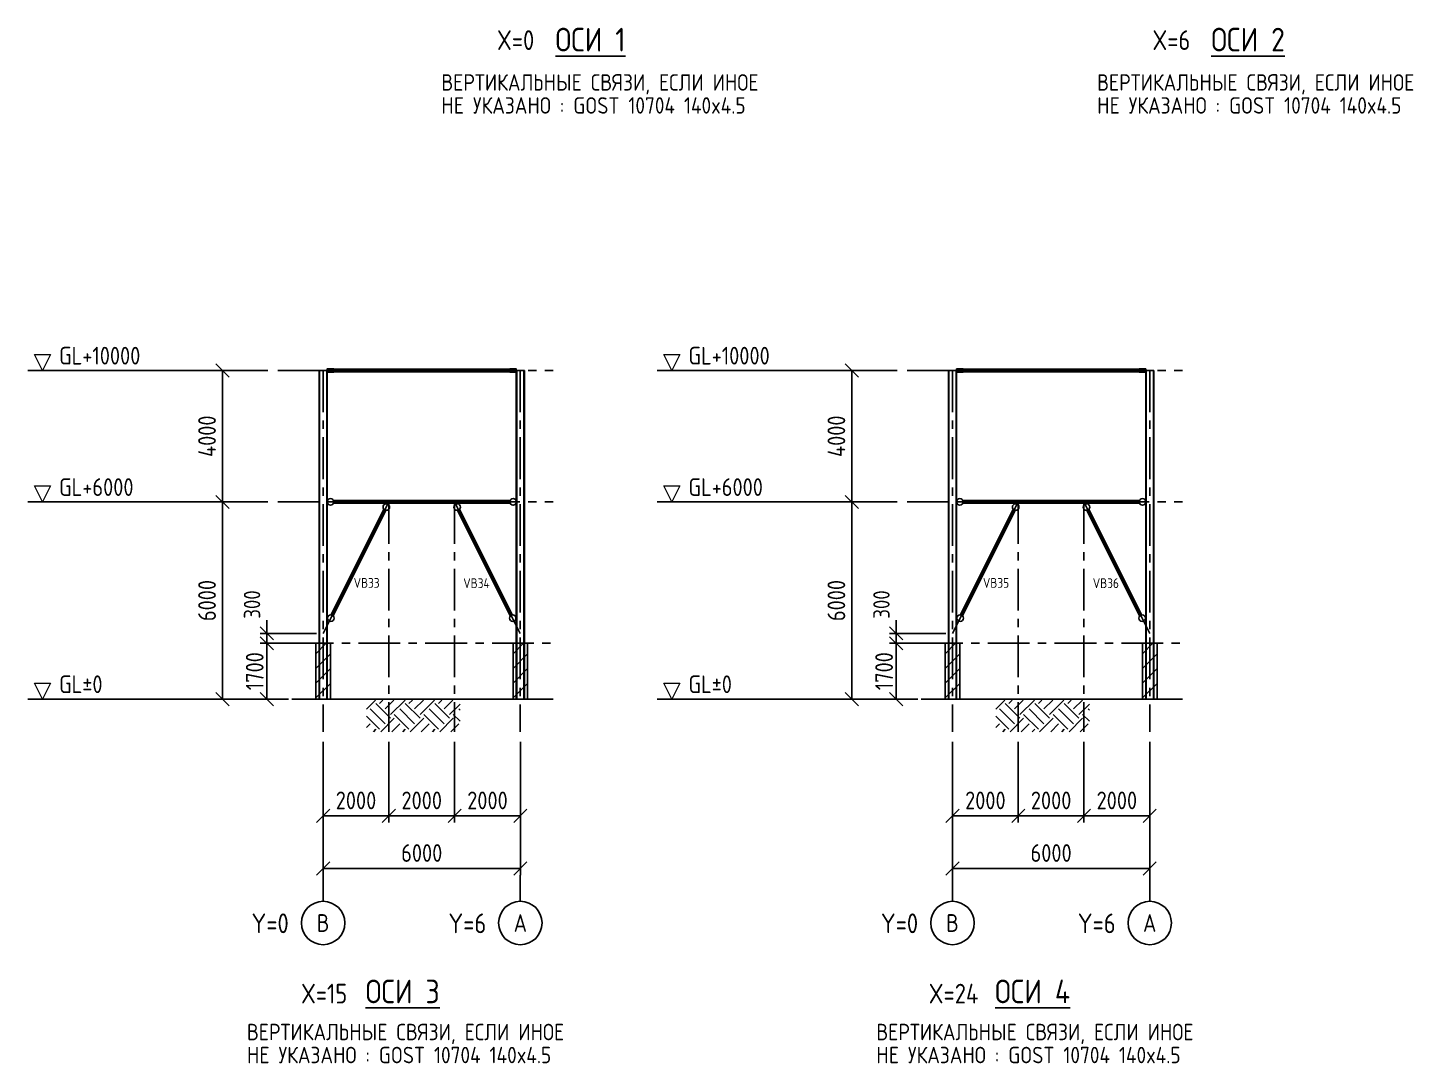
# Model space of a CAD drawing. Header units: millimetres. Extents: x 2309978 to 2584027, y 1315575 to 1485433.
# Drawn here: x 2309978 to 2352133, y 1315575 to 1347089 of the extents above; entities that cross this region are included whole.
import ezdxf
from ezdxf.enums import TextEntityAlignment as Align

# ---------------------------------------------------------------- set-up
doc = ezdxf.new("R2010")
doc.units = ezdxf.units.MM
doc.header["$LTSCALE"] = 40
doc.linetypes.add('CENTER', pattern=[50.8, 31.75, -6.35, 6.35, -6.35])
for name, color, linetype in [('Brace', 30, 'Continuous'), ('center line', 1, 'CENTER'), ('column', 6, 'Continuous'), ('DIM', 2, 'Continuous'), ('dimension', 3, 'Continuous'), ('ENCASEMENT', 8, 'Continuous'), ('Girder', 4, 'Continuous'), ('HATCH', 8, 'Continuous'), ('pedestal', 2, 'Continuous'), ('STEEL MEMBER', 7, 'Continuous'), ('SYMBOL', 3, 'Continuous'), ('text', 2, 'Continuous')]:
    doc.layers.add(name, color=color, linetype=linetype)
doc.styles.add('1-200', font='romans.shx', dxfattribs={"width": 0.82, "height": 500})
doc.styles.add('DIM', font='romans.shx', dxfattribs={"width": 0.8})
doc.styles.add('ROMAND', font='romand.shx', dxfattribs={"width": 0.82})
doc.dimstyles.new('D200', dxfattribs={"dimscale": 200, "dimtxt": 2.7, "dimasz": 2, "dimexe": 1, "dimexo": 1.5, "dimgap": 1, "dimtad": 1, "dimdec": 0, "dimzin": 0, "dimdsep": 46, "dimtxsty": 'Standard', "dimblk": 'OBLIQUE', "dimcen": 0, "dimclrd": 3, "dimclre": 1, "dimclrt": 2, "dimadec": 0, "dimazin": 0, "dimtfac": 1, "dimtdec": 0, "dimtix": 1, "dimtmove": 2, "dimatfit": 3, "dimfxl": 0.5, "dimtolj": 1, "dimtzin": 0, "dimarcsym": 0})
doc.dimstyles.new('DIM-200', dxfattribs={"dimscale": 200, "dimtxt": 2.5, "dimasz": 2, "dimexe": 1, "dimexo": 1, "dimgap": 1, "dimtad": 1, "dimdec": 0, "dimzin": 0, "dimdsep": 46, "dimtxsty": 'DIM', "dimblk": 'OBLIQUE', "dimcen": 0, "dimclrd": 3, "dimclre": 3, "dimclrt": 2, "dimadec": 0, "dimazin": 0, "dimtfac": 1, "dimtdec": 0, "dimtix": 1, "dimtmove": 2, "dimatfit": 0, "dimfxl": 1, "dimtolj": 1, "dimtzin": 0, "dimarcsym": 0})
pattern_1 = [(270, (936517.14145, 3803385.7118), (0.79375, -1e-16), []), (360, (936517.1414, 3803385.7118), (8e-16, 3.175), [])]
pattern_2 = [(270, (955665.26684, 3803385.7118), (0.79375, -1e-16), []), (360, (955665.267, 3803385.7118), (8e-16, 3.175), [])]

# ---------------------------------------------------------------- blocks, each defined once
blk = doc.blocks.new('_OBLIQUE')
at = {"color": 0, "linetype": 'ByBlock'}
blk.add_line((-0.5, -0.5), (0.5, 0.5), dxfattribs=at)
blk = doc.blocks.new('*D168')
at = {"layer": 'Defpoints', "color": 0, "linetype": 'Continuous', "lineweight": 60, "ltscale": 30, "transparency": 16777216}
for p in [(2318966, 1325657), (2324966, 1325657), (2318966, 1321504)]:
    blk.add_point(p, dxfattribs=at)
at = {"layer": 'DIM', "color": 1, "linetype": 'Continuous', "lineweight": -2, "ltscale": 30, "transparency": 16777216}
for p, q in [((2318966, 1325357), (2318966, 1321304)), ((2324966, 1325357), (2324966, 1321304))]:
    blk.add_line(p, q, dxfattribs=at)
at = {"layer": 'DIM', "color": 3, "linetype": 'Continuous', "lineweight": -2, "ltscale": 30, "transparency": 16777216}
blk.add_line((2324966, 1321504), (2318966, 1321504), dxfattribs=at)
at = {"layer": 'DIM', "color": 3, "linetype": 'Continuous', "lineweight": -2, "ltscale": 30, "transparency": 16777216, "xscale": 400, "yscale": 400, "zscale": 400, "rotation": 180}
blk.add_blockref('_OBLIQUE', (2318966, 1321504), dxfattribs=at)
at = {"layer": 'DIM', "color": 3, "linetype": 'Continuous', "lineweight": -2, "ltscale": 30, "transparency": 16777216, "xscale": 400, "yscale": 400, "zscale": 400}
blk.add_blockref('_OBLIQUE', (2324966, 1321504), dxfattribs=at)
at = {"layer": 'DIM', "color": 2, "linetype": 'Continuous', "lineweight": 0, "ltscale": 30, "transparency": 16777216, "insert": (2321966, 1321974), "char_height": 540, "attachment_point": 5, "style": 'DIM'}
blk.add_mtext('\\A1;6000', dxfattribs=at)
blk = doc.blocks.new('*D169')
at = {"layer": 'Defpoints', "color": 0, "linetype": 'Continuous', "lineweight": 60, "ltscale": 30, "transparency": 16777216}
for p in [(2315904, 1332657), (2317585, 1332657), (2318010, 1326657)]:
    blk.add_point(p, dxfattribs=at)
at = {"layer": 'DIM', "color": 1, "linetype": 'Continuous', "lineweight": -2, "ltscale": 30, "transparency": 16777216}
for p, q in [((2317285, 1332657), (2315704, 1332657)), ((2317710, 1326657), (2315704, 1326657))]:
    blk.add_line(p, q, dxfattribs=at)
at = {"layer": 'DIM', "color": 3, "linetype": 'Continuous', "lineweight": -2, "ltscale": 30, "transparency": 16777216}
blk.add_line((2315904, 1326657), (2315904, 1332657), dxfattribs=at)
at = {"layer": 'DIM', "color": 3, "linetype": 'Continuous', "lineweight": -2, "ltscale": 30, "transparency": 16777216, "xscale": 400, "yscale": 400, "zscale": 400}
for p, rotation in [((2315904, 1332657), 90), ((2315904, 1326657), 270)]:
    blk.add_blockref('_OBLIQUE', p, dxfattribs=dict(at, rotation=rotation))
at = {"layer": 'DIM', "color": 2, "linetype": 'Continuous', "lineweight": 0, "ltscale": 30, "transparency": 16777216, "insert": (2315434, 1329657), "char_height": 540, "attachment_point": 5, "rotation": 90, "style": 'DIM'}
blk.add_mtext('\\A1;6000', dxfattribs=at)
blk = doc.blocks.new('*D170')
at = {"layer": 'Defpoints', "color": 0, "linetype": 'Continuous', "lineweight": 60, "ltscale": 30, "transparency": 16777216}
for p in [(2315904, 1336657), (2317585, 1336657), (2317585, 1332657)]:
    blk.add_point(p, dxfattribs=at)
at = {"layer": 'DIM', "color": 1, "linetype": 'Continuous', "lineweight": -2, "ltscale": 30, "transparency": 16777216}
for p, q in [((2317285, 1336657), (2315704, 1336657)), ((2317285, 1332657), (2315704, 1332657))]:
    blk.add_line(p, q, dxfattribs=at)
at = {"layer": 'DIM', "color": 3, "linetype": 'Continuous', "lineweight": -2, "ltscale": 30, "transparency": 16777216}
blk.add_line((2315904, 1332657), (2315904, 1336657), dxfattribs=at)
at = {"layer": 'DIM', "color": 3, "linetype": 'Continuous', "lineweight": -2, "ltscale": 30, "transparency": 16777216, "xscale": 400, "yscale": 400, "zscale": 400}
for p, rotation in [((2315904, 1336657), 90), ((2315904, 1332657), 270)]:
    blk.add_blockref('_OBLIQUE', p, dxfattribs=dict(at, rotation=rotation))
at = {"layer": 'DIM', "color": 2, "linetype": 'Continuous', "lineweight": 0, "ltscale": 30, "transparency": 16777216, "insert": (2315434, 1334657), "char_height": 540, "attachment_point": 5, "rotation": 90, "style": 'DIM'}
blk.add_mtext('\\A1;4000', dxfattribs=at)
blk = doc.blocks.new('*D171')
at = {"layer": 'Defpoints', "color": 0, "linetype": 'Continuous', "lineweight": 60, "ltscale": 30, "transparency": 16777216}
for p in [(2317254, 1328357), (2318210, 1328357), (2318210, 1326657)]:
    blk.add_point(p, dxfattribs=at)
at = {"layer": 'DIM', "color": 1, "linetype": 'Continuous', "lineweight": -2, "ltscale": 30, "transparency": 16777216}
for p, q in [((2317910, 1328357), (2317054, 1328357)), ((2317910, 1326657), (2317054, 1326657))]:
    blk.add_line(p, q, dxfattribs=at)
at = {"layer": 'DIM', "color": 3, "linetype": 'Continuous', "lineweight": -2, "ltscale": 30, "transparency": 16777216}
blk.add_line((2317254, 1326657), (2317254, 1328357), dxfattribs=at)
at = {"layer": 'DIM', "color": 3, "linetype": 'Continuous', "lineweight": -2, "ltscale": 30, "transparency": 16777216, "xscale": 400, "yscale": 400, "zscale": 400}
for p, rotation in [((2317254, 1328357), 90), ((2317254, 1326657), 270)]:
    blk.add_blockref('_OBLIQUE', p, dxfattribs=dict(at, rotation=rotation))
at = {"layer": 'DIM', "color": 2, "linetype": 'Continuous', "lineweight": 0, "ltscale": 30, "transparency": 16777216, "insert": (2316885, 1327507), "char_height": 540, "attachment_point": 5, "rotation": 90, "style": 'DIM'}
blk.add_mtext('\\A1;1700', dxfattribs=at)
blk = doc.blocks.new('*D175')
at = {"layer": 'Defpoints', "color": 0, "linetype": 'ByBlock', "lineweight": 60, "transparency": 16777216}
for p in [(2317254, 1328657), (2318744, 1328357), (2318966, 1328657)]:
    blk.add_point(p, dxfattribs=at)
at = {"layer": 'dimension', "color": 3, "linetype": 'ByBlock', "lineweight": -2, "transparency": 16777216}
for p, q in [((2317254, 1328657), (2317254, 1329057)), ((2318766, 1328657), (2317054, 1328657)), ((2318544, 1328357), (2317054, 1328357)), ((2317254, 1328357), (2317254, 1328657)), ((2317254, 1328357), (2317254, 1327957))]:
    blk.add_line(p, q, dxfattribs=at)
at = {"layer": 'dimension', "color": 3, "linetype": 'ByBlock', "lineweight": -2, "transparency": 16777216, "xscale": 400, "yscale": 400, "zscale": 400}
for p, rotation in [((2317254, 1328657), 270), ((2317254, 1328357), 90)]:
    blk.add_blockref('_OBLIQUE', p, dxfattribs=dict(at, rotation=rotation))
at = {"layer": 'dimension', "color": 2, "linetype": 'ByBlock', "transparency": 16777216, "insert": (2316804, 1329536), "char_height": 500, "attachment_point": 5, "rotation": 90, "style": 'DIM'}
blk.add_mtext('\\A1;300', dxfattribs=at)
blk = doc.blocks.new('*D172')
at = {"layer": 'Defpoints', "color": 0, "linetype": 'Continuous', "lineweight": 60, "ltscale": 30, "transparency": 16777216}
for p in [(2322966, 1325657), (2324966, 1325657), (2322966, 1323104)]:
    blk.add_point(p, dxfattribs=at)
at = {"layer": 'DIM', "color": 1, "linetype": 'Continuous', "lineweight": -2, "ltscale": 30, "transparency": 16777216}
for p, q in [((2322966, 1325357), (2322966, 1322904)), ((2324966, 1325357), (2324966, 1322904))]:
    blk.add_line(p, q, dxfattribs=at)
at = {"layer": 'DIM', "color": 3, "linetype": 'Continuous', "lineweight": -2, "ltscale": 30, "transparency": 16777216}
blk.add_line((2324966, 1323104), (2322966, 1323104), dxfattribs=at)
at = {"layer": 'DIM', "color": 3, "linetype": 'Continuous', "lineweight": -2, "ltscale": 30, "transparency": 16777216, "xscale": 400, "yscale": 400, "zscale": 400, "rotation": 180}
blk.add_blockref('_OBLIQUE', (2322966, 1323104), dxfattribs=at)
at = {"layer": 'DIM', "color": 3, "linetype": 'Continuous', "lineweight": -2, "ltscale": 30, "transparency": 16777216, "xscale": 400, "yscale": 400, "zscale": 400}
blk.add_blockref('_OBLIQUE', (2324966, 1323104), dxfattribs=at)
at = {"layer": 'DIM', "color": 2, "linetype": 'Continuous', "lineweight": 0, "ltscale": 30, "transparency": 16777216, "insert": (2323966, 1323574), "char_height": 540, "attachment_point": 5, "style": 'DIM'}
blk.add_mtext('\\A1;2000', dxfattribs=at)
blk = doc.blocks.new('*D173')
at = {"layer": 'Defpoints', "color": 0, "linetype": 'Continuous', "lineweight": 60, "ltscale": 30, "transparency": 16777216}
for p in [(2320966, 1325657), (2322966, 1325657), (2322966, 1323104)]:
    blk.add_point(p, dxfattribs=at)
at = {"layer": 'DIM', "color": 1, "linetype": 'Continuous', "lineweight": -2, "ltscale": 30, "transparency": 16777216}
for p, q in [((2320966, 1325357), (2320966, 1322904)), ((2322966, 1325357), (2322966, 1322904))]:
    blk.add_line(p, q, dxfattribs=at)
at = {"layer": 'DIM', "color": 3, "linetype": 'Continuous', "lineweight": -2, "ltscale": 30, "transparency": 16777216}
blk.add_line((2320966, 1323104), (2322966, 1323104), dxfattribs=at)
at = {"layer": 'DIM', "color": 3, "linetype": 'Continuous', "lineweight": -2, "ltscale": 30, "transparency": 16777216, "xscale": 400, "yscale": 400, "zscale": 400, "rotation": 180}
blk.add_blockref('_OBLIQUE', (2320966, 1323104), dxfattribs=at)
at = {"layer": 'DIM', "color": 3, "linetype": 'Continuous', "lineweight": -2, "ltscale": 30, "transparency": 16777216, "xscale": 400, "yscale": 400, "zscale": 400}
blk.add_blockref('_OBLIQUE', (2322966, 1323104), dxfattribs=at)
at = {"layer": 'DIM', "color": 2, "linetype": 'Continuous', "lineweight": 0, "ltscale": 30, "transparency": 16777216, "insert": (2321966, 1323574), "char_height": 540, "attachment_point": 5, "style": 'DIM'}
blk.add_mtext('\\A1;2000', dxfattribs=at)
blk = doc.blocks.new('*D174')
at = {"layer": 'Defpoints', "color": 0, "linetype": 'Continuous', "lineweight": 60, "ltscale": 30, "transparency": 16777216}
for p in [(2318966, 1325657), (2320966, 1325657), (2318966, 1323104)]:
    blk.add_point(p, dxfattribs=at)
at = {"layer": 'DIM', "color": 1, "linetype": 'Continuous', "lineweight": -2, "ltscale": 30, "transparency": 16777216}
for p, q in [((2318966, 1325357), (2318966, 1322904)), ((2320966, 1325357), (2320966, 1322904))]:
    blk.add_line(p, q, dxfattribs=at)
at = {"layer": 'DIM', "color": 3, "linetype": 'Continuous', "lineweight": -2, "ltscale": 30, "transparency": 16777216}
blk.add_line((2320966, 1323104), (2318966, 1323104), dxfattribs=at)
at = {"layer": 'DIM', "color": 3, "linetype": 'Continuous', "lineweight": -2, "ltscale": 30, "transparency": 16777216, "xscale": 400, "yscale": 400, "zscale": 400, "rotation": 180}
blk.add_blockref('_OBLIQUE', (2318966, 1323104), dxfattribs=at)
at = {"layer": 'DIM', "color": 3, "linetype": 'Continuous', "lineweight": -2, "ltscale": 30, "transparency": 16777216, "xscale": 400, "yscale": 400, "zscale": 400}
blk.add_blockref('_OBLIQUE', (2320966, 1323104), dxfattribs=at)
at = {"layer": 'DIM', "color": 2, "linetype": 'Continuous', "lineweight": 0, "ltscale": 30, "transparency": 16777216, "insert": (2319966, 1323574), "char_height": 540, "attachment_point": 5, "style": 'DIM'}
blk.add_mtext('\\A1;2000', dxfattribs=at)
blk = doc.blocks.new('*D176')
at = {"layer": 'Defpoints', "color": 0, "linetype": 'Continuous', "lineweight": 60, "ltscale": 30, "transparency": 16777216}
for p in [(2338114, 1325657), (2344114, 1325657), (2338114, 1321504)]:
    blk.add_point(p, dxfattribs=at)
at = {"layer": 'DIM', "color": 1, "linetype": 'Continuous', "lineweight": -2, "ltscale": 30, "transparency": 16777216}
for p, q in [((2338114, 1325357), (2338114, 1321304)), ((2344114, 1325357), (2344114, 1321304))]:
    blk.add_line(p, q, dxfattribs=at)
at = {"layer": 'DIM', "color": 3, "linetype": 'Continuous', "lineweight": -2, "ltscale": 30, "transparency": 16777216}
blk.add_line((2344114, 1321504), (2338114, 1321504), dxfattribs=at)
at = {"layer": 'DIM', "color": 3, "linetype": 'Continuous', "lineweight": -2, "ltscale": 30, "transparency": 16777216, "xscale": 400, "yscale": 400, "zscale": 400, "rotation": 180}
blk.add_blockref('_OBLIQUE', (2338114, 1321504), dxfattribs=at)
at = {"layer": 'DIM', "color": 3, "linetype": 'Continuous', "lineweight": -2, "ltscale": 30, "transparency": 16777216, "xscale": 400, "yscale": 400, "zscale": 400}
blk.add_blockref('_OBLIQUE', (2344114, 1321504), dxfattribs=at)
at = {"layer": 'DIM', "color": 2, "linetype": 'Continuous', "lineweight": 0, "ltscale": 30, "transparency": 16777216, "insert": (2341114, 1321974), "char_height": 540, "attachment_point": 5, "style": 'DIM'}
blk.add_mtext('\\A1;6000', dxfattribs=at)
blk = doc.blocks.new('*D177')
at = {"layer": 'Defpoints', "color": 0, "linetype": 'Continuous', "lineweight": 60, "ltscale": 30, "transparency": 16777216}
for p in [(2335052, 1332657), (2336733, 1332657), (2337158, 1326657)]:
    blk.add_point(p, dxfattribs=at)
at = {"layer": 'DIM', "color": 1, "linetype": 'Continuous', "lineweight": -2, "ltscale": 30, "transparency": 16777216}
for p, q in [((2336433, 1332657), (2334852, 1332657)), ((2336858, 1326657), (2334852, 1326657))]:
    blk.add_line(p, q, dxfattribs=at)
at = {"layer": 'DIM', "color": 3, "linetype": 'Continuous', "lineweight": -2, "ltscale": 30, "transparency": 16777216}
blk.add_line((2335052, 1326657), (2335052, 1332657), dxfattribs=at)
at = {"layer": 'DIM', "color": 3, "linetype": 'Continuous', "lineweight": -2, "ltscale": 30, "transparency": 16777216, "xscale": 400, "yscale": 400, "zscale": 400}
for p, rotation in [((2335052, 1332657), 90), ((2335052, 1326657), 270)]:
    blk.add_blockref('_OBLIQUE', p, dxfattribs=dict(at, rotation=rotation))
at = {"layer": 'DIM', "color": 2, "linetype": 'Continuous', "lineweight": 0, "ltscale": 30, "transparency": 16777216, "insert": (2334582, 1329657), "char_height": 540, "attachment_point": 5, "rotation": 90, "style": 'DIM'}
blk.add_mtext('\\A1;6000', dxfattribs=at)
blk = doc.blocks.new('*D178')
at = {"layer": 'Defpoints', "color": 0, "linetype": 'Continuous', "lineweight": 60, "ltscale": 30, "transparency": 16777216}
for p in [(2335052, 1336657), (2336733, 1336657), (2336733, 1332657)]:
    blk.add_point(p, dxfattribs=at)
at = {"layer": 'DIM', "color": 1, "linetype": 'Continuous', "lineweight": -2, "ltscale": 30, "transparency": 16777216}
for p, q in [((2336433, 1336657), (2334852, 1336657)), ((2336433, 1332657), (2334852, 1332657))]:
    blk.add_line(p, q, dxfattribs=at)
at = {"layer": 'DIM', "color": 3, "linetype": 'Continuous', "lineweight": -2, "ltscale": 30, "transparency": 16777216}
blk.add_line((2335052, 1332657), (2335052, 1336657), dxfattribs=at)
at = {"layer": 'DIM', "color": 3, "linetype": 'Continuous', "lineweight": -2, "ltscale": 30, "transparency": 16777216, "xscale": 400, "yscale": 400, "zscale": 400}
for p, rotation in [((2335052, 1336657), 90), ((2335052, 1332657), 270)]:
    blk.add_blockref('_OBLIQUE', p, dxfattribs=dict(at, rotation=rotation))
at = {"layer": 'DIM', "color": 2, "linetype": 'Continuous', "lineweight": 0, "ltscale": 30, "transparency": 16777216, "insert": (2334582, 1334657), "char_height": 540, "attachment_point": 5, "rotation": 90, "style": 'DIM'}
blk.add_mtext('\\A1;4000', dxfattribs=at)
blk = doc.blocks.new('*D179')
at = {"layer": 'Defpoints', "color": 0, "linetype": 'Continuous', "lineweight": 60, "ltscale": 30, "transparency": 16777216}
for p in [(2336402, 1328357), (2337358, 1328357), (2337358, 1326657)]:
    blk.add_point(p, dxfattribs=at)
at = {"layer": 'DIM', "color": 1, "linetype": 'Continuous', "lineweight": -2, "ltscale": 30, "transparency": 16777216}
for p, q in [((2337058, 1328357), (2336202, 1328357)), ((2337058, 1326657), (2336202, 1326657))]:
    blk.add_line(p, q, dxfattribs=at)
at = {"layer": 'DIM', "color": 3, "linetype": 'Continuous', "lineweight": -2, "ltscale": 30, "transparency": 16777216}
blk.add_line((2336402, 1326657), (2336402, 1328357), dxfattribs=at)
at = {"layer": 'DIM', "color": 3, "linetype": 'Continuous', "lineweight": -2, "ltscale": 30, "transparency": 16777216, "xscale": 400, "yscale": 400, "zscale": 400}
for p, rotation in [((2336402, 1328357), 90), ((2336402, 1326657), 270)]:
    blk.add_blockref('_OBLIQUE', p, dxfattribs=dict(at, rotation=rotation))
at = {"layer": 'DIM', "color": 2, "linetype": 'Continuous', "lineweight": 0, "ltscale": 30, "transparency": 16777216, "insert": (2336033, 1327507), "char_height": 540, "attachment_point": 5, "rotation": 90, "style": 'DIM'}
blk.add_mtext('\\A1;1700', dxfattribs=at)
blk = doc.blocks.new('*D183')
at = {"layer": 'Defpoints', "color": 0, "linetype": 'ByBlock', "lineweight": 60, "transparency": 16777216}
for p in [(2336402, 1328657), (2337892, 1328357), (2338114, 1328657)]:
    blk.add_point(p, dxfattribs=at)
at = {"layer": 'dimension', "color": 3, "linetype": 'ByBlock', "lineweight": -2, "transparency": 16777216}
for p, q in [((2336402, 1328657), (2336402, 1329057)), ((2337914, 1328657), (2336202, 1328657)), ((2337692, 1328357), (2336202, 1328357)), ((2336402, 1328357), (2336402, 1328657)), ((2336402, 1328357), (2336402, 1327957))]:
    blk.add_line(p, q, dxfattribs=at)
at = {"layer": 'dimension', "color": 3, "linetype": 'ByBlock', "lineweight": -2, "transparency": 16777216, "xscale": 400, "yscale": 400, "zscale": 400}
for p, rotation in [((2336402, 1328657), 270), ((2336402, 1328357), 90)]:
    blk.add_blockref('_OBLIQUE', p, dxfattribs=dict(at, rotation=rotation))
at = {"layer": 'dimension', "color": 2, "linetype": 'ByBlock', "transparency": 16777216, "insert": (2335952, 1329536), "char_height": 500, "attachment_point": 5, "rotation": 90, "style": 'DIM'}
blk.add_mtext('\\A1;300', dxfattribs=at)
blk = doc.blocks.new('*D180')
at = {"layer": 'Defpoints', "color": 0, "linetype": 'Continuous', "lineweight": 60, "ltscale": 30, "transparency": 16777216}
for p in [(2342114, 1325657), (2344114, 1325657), (2342114, 1323104)]:
    blk.add_point(p, dxfattribs=at)
at = {"layer": 'DIM', "color": 1, "linetype": 'Continuous', "lineweight": -2, "ltscale": 30, "transparency": 16777216}
for p, q in [((2342114, 1325357), (2342114, 1322904)), ((2344114, 1325357), (2344114, 1322904))]:
    blk.add_line(p, q, dxfattribs=at)
at = {"layer": 'DIM', "color": 3, "linetype": 'Continuous', "lineweight": -2, "ltscale": 30, "transparency": 16777216}
blk.add_line((2344114, 1323104), (2342114, 1323104), dxfattribs=at)
at = {"layer": 'DIM', "color": 3, "linetype": 'Continuous', "lineweight": -2, "ltscale": 30, "transparency": 16777216, "xscale": 400, "yscale": 400, "zscale": 400, "rotation": 180}
blk.add_blockref('_OBLIQUE', (2342114, 1323104), dxfattribs=at)
at = {"layer": 'DIM', "color": 3, "linetype": 'Continuous', "lineweight": -2, "ltscale": 30, "transparency": 16777216, "xscale": 400, "yscale": 400, "zscale": 400}
blk.add_blockref('_OBLIQUE', (2344114, 1323104), dxfattribs=at)
at = {"layer": 'DIM', "color": 2, "linetype": 'Continuous', "lineweight": 0, "ltscale": 30, "transparency": 16777216, "insert": (2343114, 1323574), "char_height": 540, "attachment_point": 5, "style": 'DIM'}
blk.add_mtext('\\A1;2000', dxfattribs=at)
blk = doc.blocks.new('*D181')
at = {"layer": 'Defpoints', "color": 0, "linetype": 'Continuous', "lineweight": 60, "ltscale": 30, "transparency": 16777216}
for p in [(2340114, 1325657), (2342114, 1325657), (2342114, 1323104)]:
    blk.add_point(p, dxfattribs=at)
at = {"layer": 'DIM', "color": 1, "linetype": 'Continuous', "lineweight": -2, "ltscale": 30, "transparency": 16777216}
for p, q in [((2340114, 1325357), (2340114, 1322904)), ((2342114, 1325357), (2342114, 1322904))]:
    blk.add_line(p, q, dxfattribs=at)
at = {"layer": 'DIM', "color": 3, "linetype": 'Continuous', "lineweight": -2, "ltscale": 30, "transparency": 16777216}
blk.add_line((2340114, 1323104), (2342114, 1323104), dxfattribs=at)
at = {"layer": 'DIM', "color": 3, "linetype": 'Continuous', "lineweight": -2, "ltscale": 30, "transparency": 16777216, "xscale": 400, "yscale": 400, "zscale": 400, "rotation": 180}
blk.add_blockref('_OBLIQUE', (2340114, 1323104), dxfattribs=at)
at = {"layer": 'DIM', "color": 3, "linetype": 'Continuous', "lineweight": -2, "ltscale": 30, "transparency": 16777216, "xscale": 400, "yscale": 400, "zscale": 400}
blk.add_blockref('_OBLIQUE', (2342114, 1323104), dxfattribs=at)
at = {"layer": 'DIM', "color": 2, "linetype": 'Continuous', "lineweight": 0, "ltscale": 30, "transparency": 16777216, "insert": (2341114, 1323574), "char_height": 540, "attachment_point": 5, "style": 'DIM'}
blk.add_mtext('\\A1;2000', dxfattribs=at)
blk = doc.blocks.new('*D182')
at = {"layer": 'Defpoints', "color": 0, "linetype": 'Continuous', "lineweight": 60, "ltscale": 30, "transparency": 16777216}
for p in [(2338114, 1325657), (2340114, 1325657), (2338114, 1323104)]:
    blk.add_point(p, dxfattribs=at)
at = {"layer": 'DIM', "color": 1, "linetype": 'Continuous', "lineweight": -2, "ltscale": 30, "transparency": 16777216}
for p, q in [((2338114, 1325357), (2338114, 1322904)), ((2340114, 1325357), (2340114, 1322904))]:
    blk.add_line(p, q, dxfattribs=at)
at = {"layer": 'DIM', "color": 3, "linetype": 'Continuous', "lineweight": -2, "ltscale": 30, "transparency": 16777216}
blk.add_line((2340114, 1323104), (2338114, 1323104), dxfattribs=at)
at = {"layer": 'DIM', "color": 3, "linetype": 'Continuous', "lineweight": -2, "ltscale": 30, "transparency": 16777216, "xscale": 400, "yscale": 400, "zscale": 400, "rotation": 180}
blk.add_blockref('_OBLIQUE', (2338114, 1323104), dxfattribs=at)
at = {"layer": 'DIM', "color": 3, "linetype": 'Continuous', "lineweight": -2, "ltscale": 30, "transparency": 16777216, "xscale": 400, "yscale": 400, "zscale": 400}
blk.add_blockref('_OBLIQUE', (2340114, 1323104), dxfattribs=at)
at = {"layer": 'DIM', "color": 2, "linetype": 'Continuous', "lineweight": 0, "ltscale": 30, "transparency": 16777216, "insert": (2339114, 1323574), "char_height": 540, "attachment_point": 5, "style": 'DIM'}
blk.add_mtext('\\A1;2000', dxfattribs=at)

msp = doc.modelspace()

# ---------------------------------------------------------------- hatches: boundary and pattern name
at = {"layer": 'Girder', "linetype": 'ByBlock'}
h = msp.add_hatch(dxfattribs=at)
h.set_pattern_fill('GRATE', color=2, angle=-90)
h.set_pattern_definition(pattern_1)
h.paths.add_polyline_path([(2319087.6, 1336707.2), (2319087.6, 1336607.2), (2319287.6, 1336607.2), (2319287.6, 1336707.2)])
h = msp.add_hatch(dxfattribs=at)
h.set_pattern_fill('GRATE', color=2, angle=-90)
h.set_pattern_definition(pattern_1)
h.paths.add_polyline_path([(2324643.6, 1336707.2), (2324643.6, 1336607.2), (2324843.6, 1336607.2), (2324843.6, 1336707.2)])
h = msp.add_hatch(dxfattribs=at)
h.set_pattern_fill('GRATE', color=2, angle=-90)
h.set_pattern_definition(pattern_2)
h.paths.add_polyline_path([(2338235.7, 1336707.2), (2338235.7, 1336607.2), (2338435.7, 1336607.2), (2338435.7, 1336707.2)])
h = msp.add_hatch(dxfattribs=at)
h.set_pattern_fill('GRATE', color=2, angle=-90)
h.set_pattern_definition(pattern_2)
h.paths.add_polyline_path([(2343791.7, 1336707.2), (2343791.7, 1336607.2), (2343991.7, 1336607.2), (2343991.7, 1336707.2)])
at = {"layer": 'HATCH', "linetype": 'ByBlock'}
h = msp.add_hatch(dxfattribs=at)
h.set_pattern_fill('ANSI31', color=256, scale=100, style=0)
h.set_pattern_definition([(45, (-212103.02, -219917.78), (-224.506403, 224.506403), [])])
h.paths.add_polyline_path([(2318743.6, 1326657.2), (2319187.6, 1326657.2), (2319187.6, 1328357.2), (2318743.6, 1328357.2)])
h = msp.add_hatch(dxfattribs=at)
h.set_pattern_fill('ANSI31', color=256, scale=100, style=0)
h.set_pattern_definition([(45, (-206103.02, -219917.78), (-224.506403, 224.506403), [])])
h.paths.add_polyline_path([(2324743.6, 1326657.2), (2325187.6, 1326657.2), (2325187.6, 1328357.2), (2324743.6, 1328357.2)])
h = msp.add_hatch(dxfattribs=at)
h.set_pattern_fill('ANSI31', color=256, scale=100, style=0)
h.set_pattern_definition([(45, (-192954.9, -219917.78), (-224.506403, 224.506403), [])])
h.paths.add_polyline_path([(2337891.7, 1326657.2), (2338335.7, 1326657.2), (2338335.7, 1328357.2), (2337891.7, 1328357.2)])
h = msp.add_hatch(dxfattribs=at)
h.set_pattern_fill('ANSI31', color=256, scale=100, style=0)
h.set_pattern_definition([(45, (-186954.9, -219917.78), (-224.506403, 224.506403), [])])
h.paths.add_polyline_path([(2343891.7, 1326657.2), (2344335.7, 1326657.2), (2344335.7, 1328357.2), (2343891.7, 1328357.2)])
h = msp.add_hatch(dxfattribs=at)
h.set_pattern_fill('EARTH', color=256, scale=100, angle=45, style=0)
h.set_pattern_definition([(45, (784494.53, -191474.6), (6e-14, 898.02561), [635, -635]), (45, (784326.15, -191306.2), (6e-14, 898.02561), [635, -635]), (45, (784157.8, -191137.83), (6e-14, 898.02561), [635, -635]), (135, (784157.8, -191025.6), (-898.02561, 6e-14), [635, -635]), (135, (784326.15, -190857.2), (-898.02561, 6e-14), [635, -635]), (135, (784494.53, -190688.8), (-898.02561, 6e-14), [635, -635])])
h.paths.add_polyline_path([(2321494.5, 1326629.7), (2320286, 1326629.7), (2320286, 1325666.3), (2321494.5, 1325666.3)])
h.paths.add_polyline_path([(2323131.8, 1326629.7), (2321494.5, 1326629.7), (2321494.5, 1325666.3), (2323131.8, 1325666.3)])
h = msp.add_hatch(dxfattribs=at)
h.set_pattern_fill('EARTH', color=256, scale=100, angle=45, style=0)
h.set_pattern_definition([(45, (803642.66, -191474.6), (6e-14, 898.02561), [635, -635]), (45, (803474.3, -191306.2), (6e-14, 898.02561), [635, -635]), (45, (803305.9, -191137.83), (6e-14, 898.02561), [635, -635]), (135, (803305.9, -191025.6), (-898.02561, 6e-14), [635, -635]), (135, (803474.3, -190857.2), (-898.02561, 6e-14), [635, -635]), (135, (803642.66, -190688.8), (-898.02561, 6e-14), [635, -635])])
h.paths.add_polyline_path([(2340642.7, 1326629.7), (2339434.1, 1326629.7), (2339434.1, 1325666.3), (2340642.7, 1325666.3)])
h.paths.add_polyline_path([(2342279.9, 1326629.7), (2340642.7, 1326629.7), (2340642.7, 1325666.3), (2342279.9, 1325666.3)])

# ---------------------------------------------------------------- linework, layer by layer
at = {"layer": 'Brace', "linetype": 'ByBlock', "lineweight": 60}
for p, q in [((2319242.4, 1329210.8), (2320843.6, 1332413.3)), ((2324688.7, 1329210.8), (2323087.5, 1332413.3)), ((2338390.5, 1329210.8), (2339991.7, 1332413.3)), ((2343836.9, 1329210.8), (2342235.6, 1332413.3))]:
    msp.add_line(p, q, dxfattribs=at)
at = {"layer": 'center line', "color": 1}
for p, q in [((2317584.8, 1336657.2), (2325965.6, 1336657.2)), ((2318965.6, 1336657.2), (2318965.6, 1325657.2)), ((2324965.6, 1336657.2), (2324965.6, 1325657.2)), ((2336732.9, 1336657.2), (2345113.7, 1336657.2)), ((2338113.7, 1336657.2), (2338113.7, 1325657.2)), ((2344113.7, 1336657.2), (2344113.7, 1325657.2)), ((2317584.8, 1332657.2), (2325965.6, 1332657.2)), ((2318965.6, 1328657.2), (2320965.6, 1332657.2)), ((2320965.6, 1332657.2), (2320965.6, 1325657.2)), ((2322965.6, 1332657.2), (2322965.6, 1325657.2)), ((2324965.6, 1328657.2), (2322965.6, 1332657.2)), ((2336732.9, 1332657.2), (2345113.7, 1332657.2)), ((2338113.7, 1328657.2), (2340113.7, 1332657.2)), ((2340113.7, 1332657.2), (2340113.7, 1325657.2)), ((2342113.7, 1332657.2), (2342113.7, 1325657.2)), ((2344113.7, 1328657.2), (2342113.7, 1332657.2)), ((2318009.9, 1328357.2), (2325965.6, 1328357.2)), ((2337158, 1328357.2), (2345113.7, 1328357.2))]:
    msp.add_line(p, q, dxfattribs=at)
at = {"layer": 'column', "linetype": 'ByBlock'}
for points in [[(2318843.6, 1336657.2), (2319087.6, 1336657.2), (2319087.6, 1326657.2), (2318843.6, 1326657.2), (2318843.6, 1336657.2)], [(2324843.6, 1336657.2), (2325087.6, 1336657.2), (2325087.6, 1326657.2), (2324843.6, 1326657.2), (2324843.6, 1336657.2)], [(2337991.7, 1336657.2), (2338235.7, 1336657.2), (2338235.7, 1326657.2), (2337991.7, 1326657.2), (2337991.7, 1336657.2)], [(2343991.7, 1336657.2), (2344235.7, 1336657.2), (2344235.7, 1326657.2), (2343991.7, 1326657.2), (2343991.7, 1336657.2)]]:
    msp.add_lwpolyline(points, dxfattribs=at)
for points in [[(2318854.6, 1336657.2), (2319076.6, 1336657.2), (2319076.6, 1326657.2), (2318854.6, 1326657.2)], [(2324854.6, 1336657.2), (2325076.6, 1336657.2), (2325076.6, 1326657.2), (2324854.6, 1326657.2)], [(2338002.7, 1336657.2), (2338224.7, 1336657.2), (2338224.7, 1326657.2), (2338002.7, 1326657.2)], [(2344002.7, 1336657.2), (2344224.7, 1336657.2), (2344224.7, 1326657.2), (2344002.7, 1326657.2)]]:
    msp.add_lwpolyline(points, close=True, dxfattribs=at)
at = {"layer": 'dimension'}
for p, q in [((2318965.6, 1321304.2), (2318965.6, 1320504.2)), ((2324965.6, 1321304.2), (2324965.6, 1320504.2)), ((2338113.7, 1321304.2), (2338113.7, 1320504.2)), ((2344113.7, 1321304.2), (2344113.7, 1320504.2))]:
    msp.add_line(p, q, dxfattribs=at)
at = {"layer": 'dimension', "linetype": 'ByBlock'}
for points in [[(2309978.4, 1336657.2), (2315704.2, 1336657.2)], [(2329126.5, 1336657.2), (2334852.3, 1336657.2)], [(2309978.4, 1332657.2), (2315704.2, 1332657.2)], [(2329126.5, 1332657.2), (2334852.3, 1332657.2)], [(2309978.4, 1326657.2), (2315704.2, 1326657.2)], [(2329126.5, 1326657.2), (2334852.3, 1326657.2)]]:
    msp.add_lwpolyline(points, dxfattribs=at)
at = {"layer": 'ENCASEMENT', "linetype": 'ByBlock'}
for points in [[(2318743.6, 1326657.2), (2319187.6, 1326657.2), (2319187.6, 1328357.2), (2318743.6, 1328357.2)], [(2324743.6, 1326657.2), (2325187.6, 1326657.2), (2325187.6, 1328357.2), (2324743.6, 1328357.2)], [(2337891.7, 1326657.2), (2338335.7, 1326657.2), (2338335.7, 1328357.2), (2337891.7, 1328357.2)], [(2343891.7, 1326657.2), (2344335.7, 1326657.2), (2344335.7, 1328357.2), (2343891.7, 1328357.2)]]:
    msp.add_lwpolyline(points, close=True, dxfattribs=at)
at = {"layer": 'Girder', "linetype": 'ByBlock', "lineweight": 60}
for p, q in [((2319287.6, 1336657.2), (2324643.6, 1336657.2)), ((2338435.7, 1336657.2), (2343791.7, 1336657.2)), ((2319287.6, 1332657.2), (2324643.6, 1332657.2)), ((2338435.7, 1332657.2), (2343791.7, 1332657.2))]:
    msp.add_line(p, q, dxfattribs=at)
at = {"layer": 'Girder', "color": 2, "linetype": 'ByBlock'}
for points in [[(2319287.6, 1336707.2), (2319287.6, 1336607.2), (2319087.6, 1336607.2), (2319087.6, 1336707.2)], [(2324643.6, 1336707.2), (2324643.6, 1336607.2), (2324843.6, 1336607.2), (2324843.6, 1336707.2)], [(2338435.7, 1336707.2), (2338435.7, 1336607.2), (2338235.7, 1336607.2), (2338235.7, 1336707.2)], [(2343791.7, 1336707.2), (2343791.7, 1336607.2), (2343991.7, 1336607.2), (2343991.7, 1336707.2)]]:
    msp.add_lwpolyline(points, close=True, dxfattribs=at)
for centre in [(2319187.6, 1332657.2), (2320888.3, 1332502.7), (2323042.8, 1332502.7), (2324743.6, 1332657.2), (2338335.7, 1332657.2), (2340036.4, 1332502.7), (2342190.9, 1332502.7), (2343891.7, 1332657.2), (2319197.6, 1329121.4), (2324733.5, 1329121.4), (2338345.8, 1329121.4), (2343881.6, 1329121.4)]:
    msp.add_circle(centre, 100, dxfattribs=at)
at = {"layer": 'pedestal', "linetype": 'ByBlock', "ltscale": 100}
for p, q in [((2318009.9, 1326657.2), (2325965.6, 1326657.2)), ((2337158, 1326657.2), (2345113.7, 1326657.2))]:
    msp.add_line(p, q, dxfattribs=at)
at = {"layer": 'SYMBOL', "ltscale": 100}
for centre in [(2318965.6, 1319844.2), (2324965.6, 1319844.2), (2338113.7, 1319844.2), (2344113.7, 1319844.2)]:
    msp.add_circle(centre, 660, dxfattribs=at)
at = {"layer": 'text', "linetype": 'Continuous', "lineweight": 13, "ltscale": 30}
for points in [[(2310428.4, 1336657.2), (2310184.9, 1337144.2), (2310671.9, 1337144.2)], [(2329576.5, 1336657.2), (2329333, 1337144.2), (2329820, 1337144.2)], [(2310428.4, 1332657.2), (2310184.9, 1333144.2), (2310671.9, 1333144.2)], [(2329576.5, 1332657.2), (2329333, 1333144.2), (2329820, 1333144.2)], [(2310428.4, 1326657.2), (2310184.9, 1327144.2), (2310671.9, 1327144.2)], [(2329576.5, 1326657.2), (2329333, 1327144.2), (2329820, 1327144.2)]]:
    msp.add_3dface(points, dxfattribs=at)

# ---------------------------------------------------------------- texts
at = {"layer": 'STEEL MEMBER', "style": '1-200', "width": 0.82}
for s, p in [('ВЕРТИКАЛЬНЫЕ СВЯЗИ, ЕСЛИ ИНОЕ', (2322562.6, 1345173.2)), ('ВЕРТИКАЛЬНЫЕ СВЯЗИ, ЕСЛИ ИНОЕ', (2342513.6, 1345173.2)), ('НЕ УКАЗАНО : GOST 10704 140x4.5', (2322562.6, 1344473.2)), ('НЕ УКАЗАНО : GOST 10704 140x4.5', (2342513.6, 1344473.2)), ('ВЕРТИКАЛЬНЫЕ СВЯЗИ, ЕСЛИ ИНОЕ', (2316648.7, 1316276.1)), ('ВЕРТИКАЛЬНЫЕ СВЯЗИ, ЕСЛИ ИНОЕ', (2335796.8, 1316276.1)), ('НЕ УКАЗАНО : GOST 10704 140x4.5', (2316648.7, 1315576.1)), ('НЕ УКАЗАНО : GOST 10704 140x4.5', (2335796.8, 1315576.1))]:
    msp.add_text(s, height=500, dxfattribs=at).set_placement(p)
at = {"layer": 'SYMBOL', "color": 1, "linetype": 'Continuous', "style": 'DIM', "width": 0.8}
for s, p in [('X=0', (2324822.3, 1346711.2)), ('X=6', (2344773.3, 1346711.2)), ('Y=0', (2317353.4, 1319834.5)), ('Y=6', (2323353.4, 1319834.5)), ('Y=0', (2336501.6, 1319834.5)), ('Y=6', (2342501.6, 1319834.5)), ('X=15', (2318996.6, 1317695.3)), ('X=24', (2338144.7, 1317695.3))]:
    msp.add_text(s, height=600, dxfattribs=at).set_placement(p, align=Align.MIDDLE_CENTER)
at = {"layer": 'SYMBOL', "color": 6, "linetype": 'Continuous', "style": 'DIM', "width": 0.8}
for s, p in [('VB33', (2320289.8, 1330193.9)), ('VB34', (2323631.6, 1330184.6)), ('VB35', (2339437.9, 1330193.9)), ('VB36', (2342779.8, 1330184.6))]:
    msp.add_text(s, height=300, dxfattribs=at).set_placement(p, align=Align.MIDDLE_CENTER)
at = {"layer": 'SYMBOL', "color": 2, "linetype": 'Continuous', "ltscale": 100, "style": 'DIM', "width": 0.8}
for s, p in [('B', (2318965.6, 1319844.2)), ('A', (2324965.6, 1319844.2)), ('B', (2338113.7, 1319844.2)), ('A', (2344113.7, 1319844.2))]:
    msp.add_text(s, height=540, dxfattribs=at).set_placement(p, align=Align.MIDDLE_CENTER)
at = {"layer": 'text', "color": 2, "ltscale": 30, "style": 'ROMAND', "width": 0.82}
for s, p in [('%%UОСИ 1', (2326032.9, 1346366)), ('%%UОСИ 2', (2345983.9, 1346366)), ('%%UОСИ 3', (2320258.9, 1317401.7)), ('%%UОСИ 4', (2339407, 1317401.7))]:
    msp.add_text(s, height=720, dxfattribs=at).set_placement(p)
at = {"layer": 'text', "ltscale": 100, "style": 'DIM', "width": 0.8}
for s, p in [('GL+10000', (2310933.7, 1336838.4, -2646559.1)), ('GL+10000', (2330081.8, 1336838.4, -2646559.1)), ('GL+6000', (2310933.7, 1332838.4, -2646559.1)), ('GL+6000', (2330081.8, 1332838.4, -2646559.1)), ('GL%%P0', (2310933.7, 1326838.4, -2646559.1)), ('GL%%P0', (2330081.8, 1326838.4, -2646559.1))]:
    msp.add_text(s, height=540, dxfattribs=at).set_placement(p)

# ---------------------------------------------------------------- dimensions: what is measured, and where the dimension line sits
at = {"layer": 'DIM', "color": 1, "linetype": 'Continuous', "lineweight": 0, "ltscale": 30}
for base, p1, p2, angle, picture, middle in [((2315904.2, 1336657.2), (2317584.8, 1332657.2), (2317584.8, 1336657.2), 90, '*D170', (2315434.2, 1334657.2)), ((2335052.3, 1336657.2), (2336732.9, 1332657.2), (2336732.9, 1336657.2), 90, '*D178', (2334582.3, 1334657.2)), ((2315904.2, 1332657.2), (2318009.9, 1326657.2), (2317584.8, 1332657.2), 90, '*D169', (2315434.2, 1329657.2)), ((2335052.3, 1332657.2), (2337158, 1326657.2), (2336732.9, 1332657.2), 90, '*D177', (2334582.3, 1329657.2)), ((2318965.6, 1321504.2), (2324965.6, 1325657.2), (2318965.6, 1325657.2), 180, '*D168', (2321965.6, 1321974.2)), ((2318965.6, 1323104.2), (2320965.6, 1325657.2), (2318965.6, 1325657.2), 180, '*D174', (2319965.6, 1323574.2)), ((2338113.7, 1321504.2), (2344113.7, 1325657.2), (2338113.7, 1325657.2), 180, '*D176', (2341113.7, 1321974.2)), ((2338113.7, 1323104.2), (2340113.7, 1325657.2), (2338113.7, 1325657.2), 180, '*D182', (2339113.7, 1323574.2))]:
    dim = msp.add_linear_dim(base=base, p1=p1, p2=p2, angle=angle, dimstyle='D200', override={"dimtxsty": 'DIM'}, dxfattribs=at)
    dim.commit()
    dim.dimension.update_dxf_attribs({"geometry": picture, "text_midpoint": middle})
for base, p1, p2, picture, middle in [((2317254.2, 1328357.2), (2318209.9, 1326657.2), (2318209.9, 1328357.2), '*D171', (2316884.8, 1327507.2)), ((2336402.3, 1328357.2), (2337358, 1326657.2), (2337358, 1328357.2), '*D179', (2336032.9, 1327507.2))]:
    dim = msp.add_linear_dim(base=base, p1=p1, p2=p2, angle=90, dimstyle='D200', override={"dimtxsty": 'DIM'}, dxfattribs=at)
    dim.commit()
    dim.dimension.update_dxf_attribs({"geometry": picture, "text_midpoint": middle, "dimtype": 160})
for base, p1, p2, picture, middle in [((2322965.6, 1323104.2), (2320965.6, 1325657.2), (2322965.6, 1325657.2), '*D173', (2321965.6, 1323574.2)), ((2322965.6, 1323104.2), (2324965.6, 1325657.2), (2322965.6, 1325657.2), '*D172', (2323965.6, 1323574.2)), ((2342113.7, 1323104.2), (2340113.7, 1325657.2), (2342113.7, 1325657.2), '*D181', (2341113.7, 1323574.2)), ((2342113.7, 1323104.2), (2344113.7, 1325657.2), (2342113.7, 1325657.2), '*D180', (2343113.7, 1323574.2))]:
    dim = msp.add_linear_dim(base=base, p1=p1, p2=p2, dimstyle='D200', override={"dimtxsty": 'DIM'}, dxfattribs=at)
    dim.commit()
    dim.dimension.update_dxf_attribs({"geometry": picture, "text_midpoint": middle})
at = {"layer": 'dimension', "linetype": 'ByBlock'}
for base, p1, p2, picture, middle in [((2317254.2, 1328657.2), (2318743.6, 1328357.2), (2318965.6, 1328657.2), '*D175', (2316804.2, 1329535.8)), ((2336402.3, 1328657.2), (2337891.7, 1328357.2), (2338113.7, 1328657.2), '*D183', (2335952.3, 1329535.8))]:
    dim = msp.add_linear_dim(base=base, p1=p1, p2=p2, angle=90, dimstyle='DIM-200', dxfattribs=at)
    dim.commit()
    dim.dimension.update_dxf_attribs({"geometry": picture, "text_midpoint": middle, "dimtype": 160})

doc.saveas('drawing.dxf')
